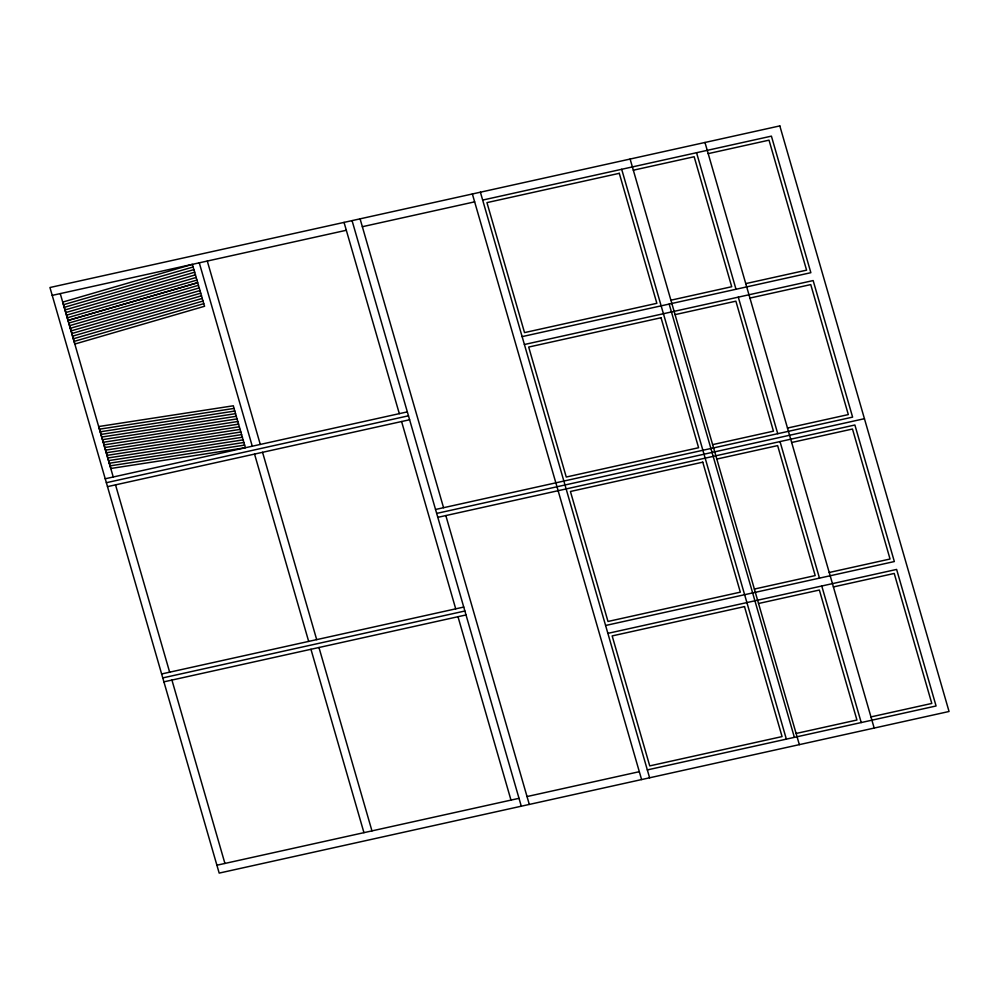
<?xml version="1.0" encoding="UTF-8"?>
<svg xmlns="http://www.w3.org/2000/svg" width="999" height="999" viewBox="0 0 999 999"><rect width="100%" height="100%" fill="white"/><g stroke="black" fill="none" stroke-linecap="round" stroke-linejoin="round"><path stroke-width="1.5" d="M193.993 269.568L64.223 307.355L65.147 309.927M65.734 312.587L195.504 274.812L194.58 272.228M199.288 287.912L69.518 325.699L70.454 328.271M71.029 330.931L200.811 293.157L199.875 290.572M52.223 295.379L346.316 230.27M362.362 226.711L474.65 201.848M482.667 200.075L771.403 136.139L810.863 272.69L522.127 336.626M633.329 170.205L694.155 156.743L731.718 286.725L670.891 300.2M708.191 153.634L769.018 140.16L806.58 270.155L745.754 283.616M524.4 344.505L813.149 280.569L852.609 417.12L435.539 509.478M675.074 314.635L735.888 301.174L773.451 431.156L712.637 444.63M749.924 298.064L810.751 284.59L848.313 414.585L787.487 428.047M105.22 478.771L407.33 411.875M106.356 482.704L408.466 415.809M107.492 486.638L409.602 419.755M436.675 513.411L864.435 418.693M437.812 517.345L854.882 425L894.342 561.55L605.606 625.486M716.807 459.065L777.634 445.604L815.196 575.586L754.37 589.06M791.67 442.495L852.484 429.021L890.047 559.015L829.232 572.477M161.626 673.963L463.736 607.067M162.762 677.909L464.872 611.013M163.911 681.842L466.009 614.947M607.879 633.366L896.615 569.43L936.075 705.981L647.34 769.917M758.541 603.496L819.367 590.034L856.93 720.017L796.103 733.478M833.403 586.925L894.23 573.451L931.792 703.446L870.966 716.907M216.895 865.221L519.005 798.326M527.035 796.553L639.323 771.69M236.388 416.271L101.698 437.05L101.111 434.39M103.971 444.905L238.661 424.125L239.236 426.785M242.445 437.225L107.755 458.004L107.168 455.344M109.266 463.249L243.956 442.47L244.543 445.129M193.057 266.983L194.755 272.19L64.972 309.965L66.671 315.172M195.329 274.85L196.266 277.435L66.496 315.209L67.42 317.794M196.091 277.472L197.028 280.057L67.245 317.832L68.182 320.417L197.777 282.667L196.853 280.095M198.364 285.327L200.05 290.534L70.28 328.309L71.965 333.516M200.637 293.194L201.561 295.779L71.791 333.554L72.727 336.139M201.386 295.816L202.322 298.389L72.552 336.176L73.476 338.761M202.148 298.439L203.084 301.011L73.302 338.798L74.238 341.371M202.909 301.049L203.833 303.634L74.063 341.421L75 343.993L204.595 306.256L203.659 303.671M63.636 304.695L62.7 302.11L192.308 264.373L193.232 266.945L63.461 304.732L64.398 307.317M68.931 323.039L68.007 320.454L197.602 282.717L198.539 285.289L68.756 323.077L69.693 325.649M704.969 142.47L874.187 728.071M696.553 152.722L736.013 289.273M738.286 297.153L777.746 433.703M780.019 441.583L819.48 578.134M821.765 586.013L861.225 722.564M630.107 159.053L799.337 744.642M669.168 304.071L794.38 737.362M621.69 169.293L786.363 739.135M480.394 192.195L649.612 777.796M472.365 193.968L641.595 779.57M360.077 218.843L443.556 507.692M445.829 515.571L529.308 804.432M352.06 220.617L521.291 806.205M344.043 222.39L399.313 413.648M401.586 421.528L455.719 608.853M457.992 616.72L510.988 800.112M207.293 261.051L260.289 444.43M262.562 452.31L316.695 639.635M318.968 647.514L371.965 830.893M199.276 262.824L252.26 446.203M254.545 454.083L308.679 641.408M310.951 649.288L363.948 832.666M60.252 293.606L113.237 476.985M115.522 484.865L169.655 672.19M171.928 680.069L224.925 863.448M243.781 442.507L243.207 439.847L108.516 460.626L107.929 457.967M243.032 439.885L241.683 434.615L106.993 455.382L106.418 452.722M241.508 434.652L240.934 431.993L106.244 452.772L105.657 450.112M240.759 432.03L240.172 429.37L105.482 450.149L104.895 447.49M239.997 429.408L239.41 426.748L104.72 447.527L103.384 442.245M238.486 424.163L237.899 421.503L103.209 442.282L102.635 439.622M237.725 421.541L237.138 418.893L102.46 439.66L101.873 437M236.963 418.931L235.627 413.648L100.936 434.428L100.362 431.768M235.452 413.686L234.865 411.026L100.187 431.805L99.6 429.145M234.69 411.064L234.116 408.404L99.425 429.183L98.839 426.523L233.354 405.781L233.941 408.441M110.202 465.834L110.789 468.494L245.292 447.752L244.718 445.092L110.027 465.871L108.691 460.589M779.819 125.899L49.95 287.512L219.181 873.101L949.05 711.488L779.819 125.899M619.293 173.314L486.95 202.622L524.525 332.605L656.855 303.309L619.293 173.314M661.038 317.744L528.696 347.053L566.258 477.035L698.601 447.727L661.038 317.744M702.772 462.175L570.429 491.483L607.991 621.465L740.334 592.157L702.772 462.175M744.505 606.605L612.162 635.913L649.737 765.896L782.067 736.588L744.505 606.605"/></g></svg>
